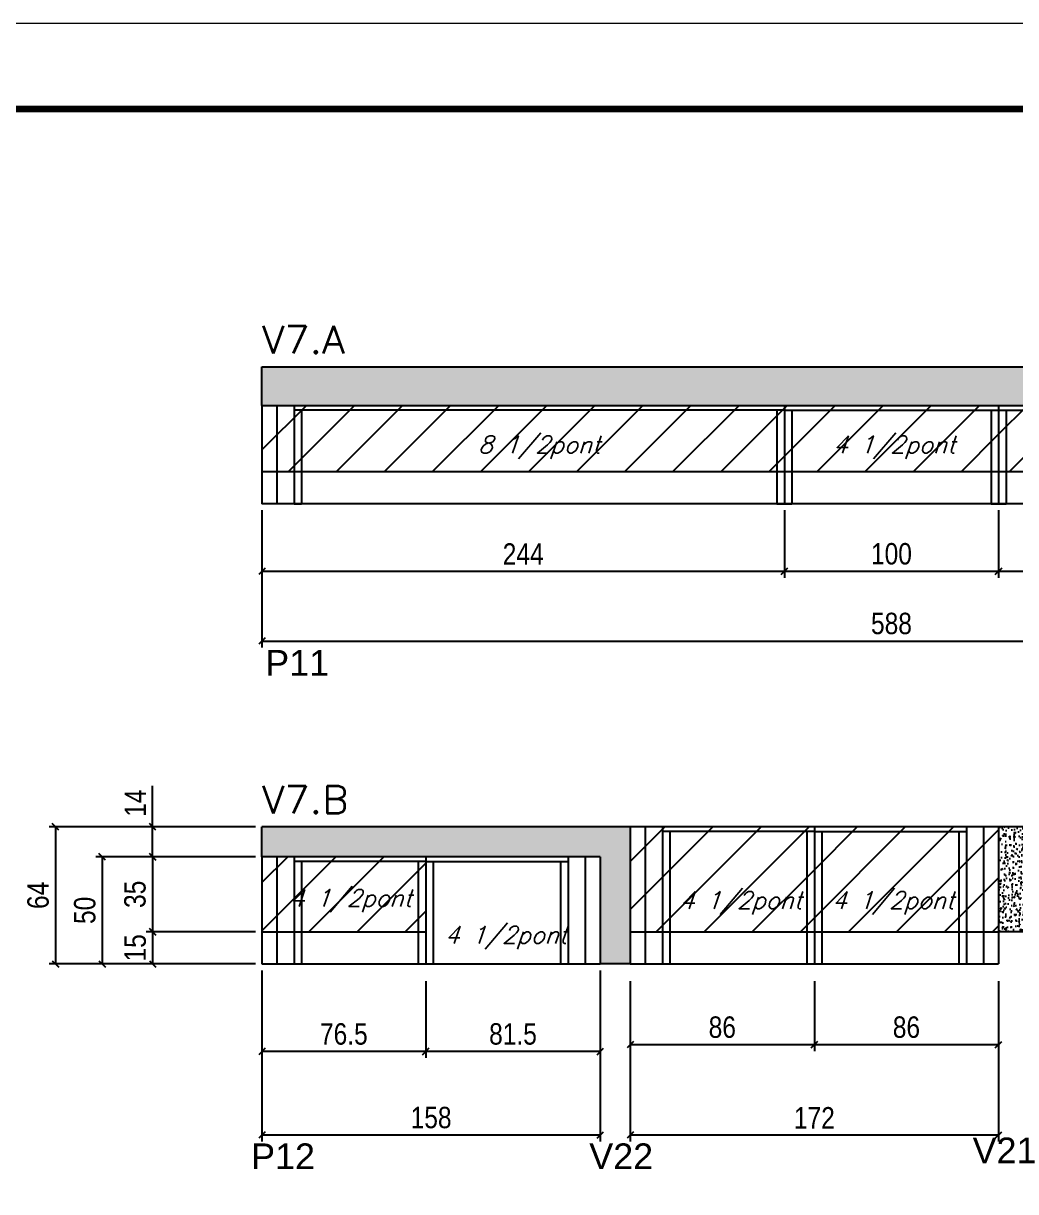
# Model space of a CAD drawing. Extents: x -10448 to -1189, y -11772 to 17235.
# Drawn here: x -8330 to -7867, y 12853 to 13399 of the extents above; entities that cross this region are included whole.
import ezdxf

# ---------------------------------------------------------------- set-up
doc = ezdxf.new("R2010")
doc.units = 0
doc.linetypes.add('DASHED', pattern=[0.75, 0.5, -0.25])
for name, color, linetype in [('5', 5, 'Continuous'), ('COTA', 241, 'Continuous'), ('Painéis', 200, 'Continuous'), ('Reaproveitamento', 251, 'Continuous'), ('SARR_2.2x7', 40, 'Continuous'), ('SARR_3.5x7', 81, 'Continuous'), ('texto', 7, 'Continuous')]:
    doc.layers.add(name, color=color, linetype=linetype)
for name, color, linetype, lineweight in [('Folhas', 255, 'Continuous', 9), ('SARRAFO DE PRESSAO', 251, 'DASHED', 9), ('Texto Seção', 7, 'Continuous', 15)]:
    doc.layers.add(name, color=color, linetype=linetype, lineweight=lineweight)
doc.styles.add('COTA TECNICA', font='techl___.ttf', dxfattribs={"height": 10})
doc.styles.add('REGUA-120', font='ROMANS.shx', dxfattribs={"height": 15})
doc.styles.add('Romans', font='romans.shx')
doc.styles.get("Standard").update_dxf_attribs({"font": 'arial.ttf'})
doc.dimstyles.new('PAINEL', dxfattribs={"dimtxt": 10, "dimasz": 3, "dimexe": 3, "dimexo": 3, "dimgap": 3, "dimtad": 1, "dimdec": 1, "dimzin": 12, "dimdsep": 46, "dimtxsty": 'COTA TECNICA', "dimblk1": 'OBLIQUE', "dimblk2": 'OBLIQUE', "dimsah": 1, "dimcen": 0.9, "dimclrd": 4, "dimclre": 4, "dimclrt": 240, "dimadec": 1, "dimazin": 3, "dimtfac": 1, "dimtdec": 1, "dimtmove": 0, "dimatfit": 3, "dimfxl": 1, "dimtolj": 1, "dimtzin": 12, "dimarcsym": 0})
pattern_1 = [(45, (5, 0), (-11.22532, 11.22532), [])]

# ---------------------------------------------------------------- blocks, each defined once
blk = doc.blocks.new('9999999999')
at = {"layer": 'Folhas'}
blk.add_lwpolyline([(98138.98, 34190.21), (99623.98, 34190.21), (99623.98, 35240.21), (98138.98, 35240.21)], close=True, dxfattribs=at)
at = {"layer": 'Folhas', "color": 30, "const_width": 3}
blk.add_lwpolyline([(98213.98, 34230.21), (99583.98, 34230.21), (99583.98, 35200.21), (98213.98, 35200.21)], close=True, dxfattribs=at)
blk = doc.blocks.new('_Oblique')
at = {"color": 0, "linetype": 'ByBlock', "lineweight": -2}
blk.add_line((-0.5, -0.5), (0.5, 0.5), dxfattribs=at)
blk = doc.blocks.new('*D325')
at = {"layer": 'COTA', "color": 4, "linetype": 'ByBlock', "lineweight": -2, "transparency": 16777216}
for p, q in [((-8218.51, 13171.16), (-8218.51, 13139.7)), ((-7974.51, 13171.16), (-7974.51, 13139.7)), ((-8218.51, 13142.7), (-7974.51, 13142.7))]:
    blk.add_line(p, q, dxfattribs=at)
at = {"layer": 'Defpoints', "color": 0, "linetype": 'ByBlock', "transparency": 16777216}
for p in [(-8218.51, 13174.16), (-7974.51, 13174.16), (-7974.51, 13142.7)]:
    blk.add_point(p, dxfattribs=at)
at = {"layer": 'COTA', "color": 4, "linetype": 'ByBlock', "lineweight": -2, "transparency": 16777216, "xscale": 3, "yscale": 3, "zscale": 3, "rotation": 180}
blk.add_blockref('_Oblique', (-8218.51, 13142.7), dxfattribs=at)
at = {"layer": 'COTA', "color": 4, "linetype": 'ByBlock', "lineweight": -2, "transparency": 16777216, "xscale": 3, "yscale": 3, "zscale": 3}
blk.add_blockref('_Oblique', (-7974.51, 13142.7), dxfattribs=at)
at = {"layer": 'COTA', "color": 240, "linetype": 'ByBlock', "transparency": 16777216, "insert": (-8096.51, 13150.77), "char_height": 10, "attachment_point": 5, "style": 'COTA TECNICA'}
blk.add_mtext('\\A1;244', dxfattribs=at)
blk = doc.blocks.new('*D326')
at = {"layer": 'COTA', "color": 4, "linetype": 'ByBlock', "lineweight": -2, "transparency": 16777216}
for p, q in [((-7974.51, 13171.16), (-7974.51, 13139.7)), ((-7874.51, 13171.16), (-7874.51, 13139.7)), ((-7974.51, 13142.7), (-7874.51, 13142.7))]:
    blk.add_line(p, q, dxfattribs=at)
at = {"layer": 'Defpoints', "color": 0, "linetype": 'ByBlock', "transparency": 16777216}
for p in [(-7974.51, 13174.16), (-7874.51, 13174.16), (-7874.51, 13142.7)]:
    blk.add_point(p, dxfattribs=at)
at = {"layer": 'COTA', "color": 4, "linetype": 'ByBlock', "lineweight": -2, "transparency": 16777216, "xscale": 3, "yscale": 3, "zscale": 3, "rotation": 180}
blk.add_blockref('_Oblique', (-7974.51, 13142.7), dxfattribs=at)
at = {"layer": 'COTA', "color": 4, "linetype": 'ByBlock', "lineweight": -2, "transparency": 16777216, "xscale": 3, "yscale": 3, "zscale": 3}
blk.add_blockref('_Oblique', (-7874.51, 13142.7), dxfattribs=at)
at = {"layer": 'COTA', "color": 240, "linetype": 'ByBlock', "transparency": 16777216, "insert": (-7924.51, 13150.8), "char_height": 10, "attachment_point": 5, "style": 'COTA TECNICA'}
blk.add_mtext('\\A1;100', dxfattribs=at)
blk = doc.blocks.new('*D327')
at = {"layer": 'COTA', "color": 4, "linetype": 'ByBlock', "lineweight": -2, "transparency": 16777216}
for p, q in [((-7874.51, 13171.16), (-7874.51, 13139.7)), ((-7630.51, 13171.16), (-7630.51, 13139.7)), ((-7874.51, 13142.7), (-7630.51, 13142.7))]:
    blk.add_line(p, q, dxfattribs=at)
at = {"layer": 'Defpoints', "color": 0, "linetype": 'ByBlock', "transparency": 16777216}
for p in [(-7874.51, 13174.16), (-7630.51, 13174.16), (-7630.51, 13142.7)]:
    blk.add_point(p, dxfattribs=at)
at = {"layer": 'COTA', "color": 4, "linetype": 'ByBlock', "lineweight": -2, "transparency": 16777216, "xscale": 3, "yscale": 3, "zscale": 3, "rotation": 180}
blk.add_blockref('_Oblique', (-7874.51, 13142.7), dxfattribs=at)
at = {"layer": 'COTA', "color": 4, "linetype": 'ByBlock', "lineweight": -2, "transparency": 16777216, "xscale": 3, "yscale": 3, "zscale": 3}
blk.add_blockref('_Oblique', (-7630.51, 13142.7), dxfattribs=at)
at = {"layer": 'COTA', "color": 240, "linetype": 'ByBlock', "transparency": 16777216, "insert": (-7752.51, 13150.77), "char_height": 10, "attachment_point": 5, "style": 'COTA TECNICA'}
blk.add_mtext('\\A1;244', dxfattribs=at)
blk = doc.blocks.new('*D314')
at = {"layer": 'COTA', "color": 4, "linetype": 'ByBlock', "lineweight": -2, "transparency": 16777216}
for p, q in [((-8218.51, 13156.16), (-8218.51, 13107.14)), ((-7630.51, 13156.16), (-7630.51, 13107.14)), ((-8218.51, 13110.14), (-7630.51, 13110.14))]:
    blk.add_line(p, q, dxfattribs=at)
at = {"layer": 'Defpoints', "color": 0, "linetype": 'ByBlock', "transparency": 16777216}
for p in [(-8218.51, 13159.16), (-7630.51, 13159.16), (-7630.51, 13110.14)]:
    blk.add_point(p, dxfattribs=at)
at = {"layer": 'COTA', "color": 4, "linetype": 'ByBlock', "lineweight": -2, "transparency": 16777216, "xscale": 3, "yscale": 3, "zscale": 3, "rotation": 180}
blk.add_blockref('_Oblique', (-8218.51, 13110.14), dxfattribs=at)
at = {"layer": 'COTA', "color": 4, "linetype": 'ByBlock', "lineweight": -2, "transparency": 16777216, "xscale": 3, "yscale": 3, "zscale": 3}
blk.add_blockref('_Oblique', (-7630.51, 13110.14), dxfattribs=at)
at = {"layer": 'COTA', "color": 240, "linetype": 'ByBlock', "transparency": 16777216, "insert": (-7924.51, 13118.27), "char_height": 10, "attachment_point": 5, "style": 'COTA TECNICA'}
blk.add_mtext('\\A1;588', dxfattribs=at)
blk = doc.blocks.new('*D331')
at = {"layer": 'COTA', "color": 4, "linetype": 'ByBlock', "lineweight": -2, "transparency": 16777216}
for p, q in [((-8142.01, 12951.39), (-8142.01, 12915.51)), ((-8060.51, 12951.39), (-8060.51, 12915.51)), ((-8060.51, 12918.51), (-8142.01, 12918.51))]:
    blk.add_line(p, q, dxfattribs=at)
at = {"layer": 'Defpoints', "color": 0, "linetype": 'ByBlock', "transparency": 16777216}
for p in [(-8142.01, 12954.39), (-8060.51, 12954.39), (-8142.01, 12918.51)]:
    blk.add_point(p, dxfattribs=at)
at = {"layer": 'COTA', "color": 4, "linetype": 'ByBlock', "lineweight": -2, "transparency": 16777216, "xscale": 3, "yscale": 3, "zscale": 3, "rotation": 180}
blk.add_blockref('_Oblique', (-8142.01, 12918.51), dxfattribs=at)
at = {"layer": 'COTA', "color": 4, "linetype": 'ByBlock', "lineweight": -2, "transparency": 16777216, "xscale": 3, "yscale": 3, "zscale": 3}
blk.add_blockref('_Oblique', (-8060.51, 12918.51), dxfattribs=at)
at = {"layer": 'COTA', "color": 240, "linetype": 'ByBlock', "transparency": 16777216, "insert": (-8101.26, 12926.64), "char_height": 10, "attachment_point": 5, "style": 'COTA TECNICA'}
blk.add_mtext('\\A1;81.5', dxfattribs=at)
blk = doc.blocks.new('*D332')
at = {"layer": 'COTA', "color": 4, "linetype": 'ByBlock', "lineweight": -2, "transparency": 16777216}
for p, q in [((-8218.51, 12951.39), (-8218.51, 12915.51)), ((-8142.01, 12951.39), (-8142.01, 12915.51)), ((-8142.01, 12918.51), (-8218.51, 12918.51))]:
    blk.add_line(p, q, dxfattribs=at)
at = {"layer": 'Defpoints', "color": 0, "linetype": 'ByBlock', "transparency": 16777216}
for p in [(-8218.51, 12954.39), (-8142.01, 12954.39), (-8218.51, 12918.51)]:
    blk.add_point(p, dxfattribs=at)
at = {"layer": 'COTA', "color": 4, "linetype": 'ByBlock', "lineweight": -2, "transparency": 16777216, "xscale": 3, "yscale": 3, "zscale": 3, "rotation": 180}
blk.add_blockref('_Oblique', (-8218.51, 12918.51), dxfattribs=at)
at = {"layer": 'COTA', "color": 4, "linetype": 'ByBlock', "lineweight": -2, "transparency": 16777216, "xscale": 3, "yscale": 3, "zscale": 3}
blk.add_blockref('_Oblique', (-8142.01, 12918.51), dxfattribs=at)
at = {"layer": 'COTA', "color": 240, "linetype": 'ByBlock', "transparency": 16777216, "insert": (-8180.26, 12926.62), "char_height": 10, "attachment_point": 5, "style": 'COTA TECNICA'}
blk.add_mtext('\\A1;76.5', dxfattribs=at)
blk = doc.blocks.new('*D317')
at = {"layer": 'COTA', "color": 4, "linetype": 'ByBlock', "lineweight": -2, "transparency": 16777216}
for p, q in [((-8218.51, 12956.39), (-8218.51, 12876.48)), ((-8060.51, 12956.39), (-8060.51, 12876.48)), ((-8060.51, 12879.48), (-8218.51, 12879.48))]:
    blk.add_line(p, q, dxfattribs=at)
at = {"layer": 'Defpoints', "color": 0, "linetype": 'ByBlock', "transparency": 16777216}
for p in [(-8218.51, 12959.39), (-8060.51, 12959.39), (-8218.51, 12879.48)]:
    blk.add_point(p, dxfattribs=at)
at = {"layer": 'COTA', "color": 4, "linetype": 'ByBlock', "lineweight": -2, "transparency": 16777216, "xscale": 3, "yscale": 3, "zscale": 3, "rotation": 180}
blk.add_blockref('_Oblique', (-8218.51, 12879.48), dxfattribs=at)
at = {"layer": 'COTA', "color": 4, "linetype": 'ByBlock', "lineweight": -2, "transparency": 16777216, "xscale": 3, "yscale": 3, "zscale": 3}
blk.add_blockref('_Oblique', (-8060.51, 12879.48), dxfattribs=at)
at = {"layer": 'COTA', "color": 240, "linetype": 'ByBlock', "transparency": 16777216, "insert": (-8139.51, 12887.61), "char_height": 10, "attachment_point": 5, "style": 'COTA TECNICA'}
blk.add_mtext('\\A1;158', dxfattribs=at)
blk = doc.blocks.new('*D333')
at = {"layer": 'COTA', "color": 4, "linetype": 'ByBlock', "lineweight": -2, "transparency": 16777216}
for p, q in [((-8221.51, 13009.39), (-8272.56, 13009.39)), ((-8269.56, 13009.39), (-8269.56, 12974.39)), ((-8221.51, 12974.39), (-8272.56, 12974.39))]:
    blk.add_line(p, q, dxfattribs=at)
at = {"layer": 'Defpoints', "color": 0, "linetype": 'ByBlock', "transparency": 16777216}
for p in [(-8218.51, 13009.39), (-8269.56, 12974.39), (-8218.51, 12974.39)]:
    blk.add_point(p, dxfattribs=at)
at = {"layer": 'COTA', "color": 4, "linetype": 'ByBlock', "lineweight": -2, "transparency": 16777216, "xscale": 3, "yscale": 3, "zscale": 3}
for p, rotation in [((-8269.56, 13009.39), 90), ((-8269.56, 12974.39), 270)]:
    blk.add_blockref('_Oblique', p, dxfattribs=dict(at, rotation=rotation))
at = {"layer": 'COTA', "color": 240, "linetype": 'ByBlock', "transparency": 16777216, "insert": (-8277.78, 12991.89), "char_height": 10, "attachment_point": 5, "rotation": 90, "style": 'COTA TECNICA'}
blk.add_mtext('\\A1;35', dxfattribs=at)
blk = doc.blocks.new('*D334')
at = {"layer": 'COTA', "color": 4, "linetype": 'ByBlock', "lineweight": -2, "transparency": 16777216}
for p, q in [((-8269.56, 13023.39), (-8269.56, 13042.51)), ((-8221.51, 13023.39), (-8272.56, 13023.39)), ((-8269.56, 13009.39), (-8269.56, 13023.39)), ((-8221.51, 13009.39), (-8272.56, 13009.39))]:
    blk.add_line(p, q, dxfattribs=at)
at = {"layer": 'Defpoints', "color": 0, "linetype": 'ByBlock', "transparency": 16777216}
for p in [(-8269.56, 13023.39), (-8218.51, 13023.39), (-8218.51, 13009.39)]:
    blk.add_point(p, dxfattribs=at)
at = {"layer": 'COTA', "color": 4, "linetype": 'ByBlock', "lineweight": -2, "transparency": 16777216, "xscale": 3, "yscale": 3, "zscale": 3}
for p, rotation in [((-8269.56, 13023.39), 90), ((-8269.56, 13009.39), 270)]:
    blk.add_blockref('_Oblique', p, dxfattribs=dict(at, rotation=rotation))
at = {"layer": 'COTA', "color": 240, "linetype": 'ByBlock', "transparency": 16777216, "insert": (-8277.63, 13034.45), "char_height": 10, "attachment_point": 5, "rotation": 90, "style": 'COTA TECNICA'}
blk.add_mtext('\\A1;14', dxfattribs=at)
blk = doc.blocks.new('*D318')
at = {"layer": 'COTA', "color": 4, "linetype": 'ByBlock', "lineweight": -2, "transparency": 16777216}
for p, q in [((-8221.51, 13023.39), (-8317.93, 13023.39)), ((-8314.93, 13023.39), (-8314.93, 12959.39)), ((-8221.51, 12959.39), (-8317.93, 12959.39))]:
    blk.add_line(p, q, dxfattribs=at)
at = {"layer": 'Defpoints', "color": 0, "linetype": 'ByBlock', "transparency": 16777216}
for p in [(-8218.51, 13023.39), (-8314.93, 12959.39), (-8218.51, 12959.39)]:
    blk.add_point(p, dxfattribs=at)
at = {"layer": 'COTA', "color": 4, "linetype": 'ByBlock', "lineweight": -2, "transparency": 16777216, "xscale": 3, "yscale": 3, "zscale": 3}
for p, rotation in [((-8314.93, 13023.39), 90), ((-8314.93, 12959.39), 270)]:
    blk.add_blockref('_Oblique', p, dxfattribs=dict(at, rotation=rotation))
at = {"layer": 'COTA', "color": 240, "linetype": 'ByBlock', "transparency": 16777216, "insert": (-8323.03, 12991.39), "char_height": 10, "attachment_point": 5, "rotation": 90, "style": 'COTA TECNICA'}
blk.add_mtext('\\A1;64', dxfattribs=at)
blk = doc.blocks.new('*D336')
at = {"layer": 'COTA', "color": 4, "linetype": 'ByBlock', "lineweight": -2, "transparency": 16777216}
for p, q in [((-7960.51, 12951.39), (-7960.51, 12918.69)), ((-7874.51, 12951.39), (-7874.51, 12918.69)), ((-7874.51, 12921.69), (-7960.51, 12921.69))]:
    blk.add_line(p, q, dxfattribs=at)
at = {"layer": 'Defpoints', "color": 0, "linetype": 'ByBlock', "transparency": 16777216}
for p in [(-7960.51, 12954.39), (-7874.51, 12954.39), (-7960.51, 12921.69)]:
    blk.add_point(p, dxfattribs=at)
at = {"layer": 'COTA', "color": 4, "linetype": 'ByBlock', "lineweight": -2, "transparency": 16777216, "xscale": 3, "yscale": 3, "zscale": 3, "rotation": 180}
blk.add_blockref('_Oblique', (-7960.51, 12921.69), dxfattribs=at)
at = {"layer": 'COTA', "color": 4, "linetype": 'ByBlock', "lineweight": -2, "transparency": 16777216, "xscale": 3, "yscale": 3, "zscale": 3}
blk.add_blockref('_Oblique', (-7874.51, 12921.69), dxfattribs=at)
at = {"layer": 'COTA', "color": 240, "linetype": 'ByBlock', "transparency": 16777216, "insert": (-7917.51, 12929.81), "char_height": 10, "attachment_point": 5, "style": 'COTA TECNICA'}
blk.add_mtext('\\A1;86', dxfattribs=at)
blk = doc.blocks.new('*D337')
at = {"layer": 'COTA', "color": 4, "linetype": 'ByBlock', "lineweight": -2, "transparency": 16777216}
for p, q in [((-8046.51, 12951.39), (-8046.51, 12918.69)), ((-7960.51, 12951.39), (-7960.51, 12918.69)), ((-7960.51, 12921.69), (-8046.51, 12921.69))]:
    blk.add_line(p, q, dxfattribs=at)
at = {"layer": 'Defpoints', "color": 0, "linetype": 'ByBlock', "transparency": 16777216}
for p in [(-8046.51, 12954.39), (-7960.51, 12954.39), (-8046.51, 12921.69)]:
    blk.add_point(p, dxfattribs=at)
at = {"layer": 'COTA', "color": 4, "linetype": 'ByBlock', "lineweight": -2, "transparency": 16777216, "xscale": 3, "yscale": 3, "zscale": 3, "rotation": 180}
blk.add_blockref('_Oblique', (-8046.51, 12921.69), dxfattribs=at)
at = {"layer": 'COTA', "color": 4, "linetype": 'ByBlock', "lineweight": -2, "transparency": 16777216, "xscale": 3, "yscale": 3, "zscale": 3}
blk.add_blockref('_Oblique', (-7960.51, 12921.69), dxfattribs=at)
at = {"layer": 'COTA', "color": 240, "linetype": 'ByBlock', "transparency": 16777216, "insert": (-8003.51, 12929.81), "char_height": 10, "attachment_point": 5, "style": 'COTA TECNICA'}
blk.add_mtext('\\A1;86', dxfattribs=at)
blk = doc.blocks.new('*D319')
at = {"layer": 'COTA', "color": 4, "linetype": 'ByBlock', "lineweight": -2, "transparency": 16777216}
for p, q in [((-8046.51, 12921.39), (-8046.51, 12876.48)), ((-7874.51, 12921.39), (-7874.51, 12876.48)), ((-7874.51, 12879.48), (-8046.51, 12879.48))]:
    blk.add_line(p, q, dxfattribs=at)
at = {"layer": 'Defpoints', "color": 0, "linetype": 'ByBlock', "transparency": 16777216}
for p in [(-8046.51, 12924.39), (-7874.51, 12924.39), (-8046.51, 12879.48)]:
    blk.add_point(p, dxfattribs=at)
at = {"layer": 'COTA', "color": 4, "linetype": 'ByBlock', "lineweight": -2, "transparency": 16777216, "xscale": 3, "yscale": 3, "zscale": 3, "rotation": 180}
blk.add_blockref('_Oblique', (-8046.51, 12879.48), dxfattribs=at)
at = {"layer": 'COTA', "color": 4, "linetype": 'ByBlock', "lineweight": -2, "transparency": 16777216, "xscale": 3, "yscale": 3, "zscale": 3}
blk.add_blockref('_Oblique', (-7874.51, 12879.48), dxfattribs=at)
at = {"layer": 'COTA', "color": 240, "linetype": 'ByBlock', "transparency": 16777216, "insert": (-7960.51, 12887.55), "char_height": 10, "attachment_point": 5, "style": 'COTA TECNICA'}
blk.add_mtext('\\A1;172', dxfattribs=at)
blk = doc.blocks.new('*D341')
at = {"layer": 'COTA', "color": 4, "lineweight": -2, "transparency": 16777216}
for p, q in [((-8221.51, 12974.39), (-8272.56, 12974.39)), ((-8269.56, 12974.39), (-8269.56, 12959.39)), ((-8221.51, 12959.39), (-8272.56, 12959.39))]:
    blk.add_line(p, q, dxfattribs=at)
at = {"layer": 'Defpoints', "color": 0, "transparency": 16777216}
for p in [(-8218.51, 12974.39), (-8269.56, 12959.39), (-8218.51, 12959.39)]:
    blk.add_point(p, dxfattribs=at)
at = {"layer": 'COTA', "color": 4, "lineweight": -2, "transparency": 16777216, "xscale": 3, "yscale": 3, "zscale": 3}
for p, rotation in [((-8269.56, 12974.39), 90), ((-8269.56, 12959.39), 270)]:
    blk.add_blockref('_Oblique', p, dxfattribs=dict(at, rotation=rotation))
at = {"layer": 'COTA', "color": 240, "transparency": 16777216, "insert": (-8277.67, 12966.89), "char_height": 10, "attachment_point": 5, "rotation": 90, "style": 'COTA TECNICA'}
blk.add_mtext('\\A1;15', dxfattribs=at)
blk = doc.blocks.new('*D342')
at = {"layer": 'COTA', "color": 4, "lineweight": -2, "transparency": 16777216}
for p, q in [((-8221.51, 13009.39), (-8296.12, 13009.39)), ((-8293.12, 13009.39), (-8293.12, 12959.39)), ((-8221.51, 12959.39), (-8296.12, 12959.39))]:
    blk.add_line(p, q, dxfattribs=at)
at = {"layer": 'Defpoints', "color": 0, "transparency": 16777216}
for p in [(-8218.51, 13009.39), (-8293.12, 12959.39), (-8218.51, 12959.39)]:
    blk.add_point(p, dxfattribs=at)
at = {"layer": 'COTA', "color": 4, "lineweight": -2, "transparency": 16777216, "xscale": 3, "yscale": 3, "zscale": 3}
for p, rotation in [((-8293.12, 13009.39), 90), ((-8293.12, 12959.39), 270)]:
    blk.add_blockref('_Oblique', p, dxfattribs=dict(at, rotation=rotation))
at = {"layer": 'COTA', "color": 240, "transparency": 16777216, "insert": (-8301.23, 12984.39), "char_height": 10, "attachment_point": 5, "rotation": 90, "style": 'COTA TECNICA'}
blk.add_mtext('\\A1;50', dxfattribs=at)

msp = doc.modelspace()

# ---------------------------------------------------------------- hatches: boundary and pattern name
at = {"layer": 'COTA', "linetype": 'ByBlock'}
h = msp.add_hatch(dxfattribs=at)
h.set_pattern_fill('AR-CONC', color=256, scale=0.03)
h.set_pattern_definition([(50, (-141054.2827, -19539.893), (5.46554007, -0.47817257), [0.5715, -6.2865]), (355, (-141054.2827, -19539.893), (-1.05730264, 5.73170536), [0.4572, -5.02921753]), (100.4514447, (-141053.827, -19539.9327), (4.40823741, 5.25353256), [0.48570026, -5.34270734]), (46.1842, (-141054.283, -19538.369), (8.13237123, -1.26126984), [0.85725, -9.42975]), (96.6355576, (-141053.605, -19538.474), (7.122124, 7.42278374), [0.7285507, -8.01406824]), (351.184151, (-141054.283, -19538.369), (7.122124, 7.42278374), [0.685799, -7.54379196]), (21, (-141053.5207, -19538.75), (4.54843174, -3.06795595), [0.5715, -6.2865]), (326, (-141053.5207, -19538.75), (1.85406085, 5.52563898), [0.4572, -5.0292]), (71.451445, (-141053.1417, -19539.0055), (6.40249258, 2.45768307), [0.48570026, -5.34269813]), (37.5, (-141054.2827, -19539.8929), (0.092658098, 2.536651166), [0, -4.96824, 0, -5.1054, 0, -5.04825]), (7.5, (-141054.2827, -19539.8929), (2.004589875, 3.005417245), [0, -2.91084, 0, -4.85394, 0, -1.92405]), (327.5, (-141055.982, -19539.8929), (4.067717855, -0.17186232), [0, -1.905, 0, -5.9436, 0, -7.8867]), (317.5, (-141056.744, -19539.893), (4.44387544, 0.76279473), [0, -2.4765, 0, -3.94716, 0, -5.6007])])
h.paths.add_polyline_path([(-8218.51, 13238.16), (-8218.51, 13220.16), (-7630.51, 13220.16), (-7630.51, 13238.16)])
h = msp.add_hatch(dxfattribs=at)
h.set_pattern_fill('AR-CONC', color=256, scale=0.03)
h.set_pattern_definition([(50, (-141054.2827, -18395.9775), (5.46554007, -0.47817257), [0.5715, -6.2865]), (355, (-141054.2827, -18395.9775), (-1.05730264, 5.73170536), [0.4572, -5.02921753]), (100.4514447, (-141053.827, -18396.0174), (4.40823741, 5.25353256), [0.48570026, -5.34270734]), (46.1842, (-141054.283, -18394.4535), (8.13237123, -1.26126984), [0.85725, -9.42975]), (96.6355576, (-141053.605, -18394.559), (7.122124, 7.42278374), [0.7285507, -8.01406824]), (351.184151, (-141054.283, -18394.4535), (7.122124, 7.42278374), [0.685799, -7.54379196]), (21, (-141053.5207, -18394.8345), (4.54843174, -3.06795595), [0.5715, -6.2865]), (326, (-141053.5207, -18394.8345), (1.85406085, 5.52563898), [0.4572, -5.0292]), (71.451445, (-141053.1417, -18395.09), (6.40249258, 2.45768307), [0.48570026, -5.34269813]), (37.5, (-141054.2827, -18395.9775), (0.092658098, 2.536651166), [0, -4.96824, 0, -5.1054, 0, -5.04825]), (7.5, (-141054.2827, -18395.9775), (2.004589875, 3.005417245), [0, -2.91084, 0, -4.85394, 0, -1.92405]), (327.5, (-141055.982, -18395.9775), (4.067717855, -0.17186232), [0, -1.905, 0, -5.9436, 0, -7.8867]), (317.5, (-141056.744, -18395.9775), (4.44387544, 0.76279473), [0, -2.4765, 0, -3.94716, 0, -5.6007])])
h.paths.add_polyline_path([(-8060.51, 12959.39), (-8046.51, 12959.39), (-8046.51, 13023.39), (-8218.51, 13023.39), (-8218.51, 13009.39), (-8060.51, 13009.39)])
h = msp.add_hatch(dxfattribs=at)
h.set_pattern_fill('AR-CONC', color=256, scale=0.03)
h.set_pattern_definition([(50, (-141049.2827, -18395.9775), (5.46554007, -0.47817257), [0.5715, -6.2865]), (355, (-141049.2827, -18395.9775), (-1.05730264, 5.73170536), [0.4572, -5.02921753]), (100.4514447, (-141048.827, -18396.0174), (4.40823741, 5.25353256), [0.48570026, -5.34270734]), (46.1842, (-141049.283, -18394.4535), (8.13237123, -1.26126984), [0.85725, -9.42975]), (96.6355576, (-141048.605, -18394.559), (7.122124, 7.42278374), [0.7285507, -8.01406824]), (351.184151, (-141049.283, -18394.4535), (7.122124, 7.42278374), [0.685799, -7.54379196]), (21, (-141048.5207, -18394.8345), (4.54843174, -3.06795595), [0.5715, -6.2865]), (326, (-141048.5207, -18394.8345), (1.85406085, 5.52563898), [0.4572, -5.0292]), (71.451445, (-141048.1417, -18395.09), (6.40249258, 2.45768307), [0.48570026, -5.34269813]), (37.5, (-141049.2827, -18395.9775), (0.092658098, 2.536651166), [0, -4.96824, 0, -5.1054, 0, -5.04825]), (7.5, (-141049.2827, -18395.9775), (2.004589875, 3.005417245), [0, -2.91084, 0, -4.85394, 0, -1.92405]), (327.5, (-141050.982, -18395.9775), (4.067717855, -0.17186232), [0, -1.905, 0, -5.9436, 0, -7.8867]), (317.5, (-141051.744, -18395.9775), (4.44387544, 0.76279473), [0, -2.4765, 0, -3.94716, 0, -5.6007])])
h.paths.add_polyline_path([(-7874.51, 12974.39), (-7860.51, 12974.39), (-7860.51, 13023.39), (-7874.51, 13023.39)])
at = {"layer": 'Reaproveitamento'}
h = msp.add_hatch(dxfattribs=at)
h.set_pattern_fill('ANSI31', color=256, scale=5)
h.paths.add_polyline_path([(-7974.51, 13189.16), (-7974.51, 13220.16), (-8218.51, 13220.16), (-8218.51, 13189.16)])
h = msp.add_hatch(dxfattribs=at)
h.set_pattern_fill('ANSI31', color=256, scale=5)
h.paths.add_polyline_path([(-7874.51, 13220.16), (-7974.51, 13220.16), (-7974.51, 13189.16), (-7874.51, 13189.16)])
h = msp.add_hatch(dxfattribs=at)
h.set_pattern_fill('ANSI31', color=256, scale=5)
h.paths.add_polyline_path([(-7630.51, 13220.16), (-7874.51, 13220.16), (-7874.51, 13189.16), (-7630.51, 13189.16)])
h = msp.add_hatch(dxfattribs=at)
h.set_pattern_fill('ANSI31', color=256, scale=5)
h.set_pattern_definition(pattern_1)
h.paths.add_polyline_path([(-8046.51, 13023.39), (-8046.51, 12974.39), (-7960.51, 12974.39), (-7960.51, 13023.39)])
h = msp.add_hatch(dxfattribs=at)
h.set_pattern_fill('ANSI31', color=256, scale=5)
h.set_pattern_definition(pattern_1)
h.paths.add_polyline_path([(-7960.51, 13023.39), (-7960.51, 12974.39), (-7874.51, 12974.39), (-7874.51, 13023.39)])
h = msp.add_hatch(dxfattribs=at)
h.set_pattern_fill('ANSI31', color=256, scale=5)
h.paths.add_polyline_path([(-8142.01, 12974.39), (-8142.01, 13009.39), (-8218.51, 13009.39), (-8218.51, 12974.39)])

# ---------------------------------------------------------------- linework, layer by layer
at = {"layer": 'COTA', "linetype": 'ByBlock'}
for p, q in [((-8218.51, 13220.16), (-8218.51, 13238.16)), ((-8218.51, 13238.16), (-7630.51, 13238.16)), ((-8046.51, 13023.39), (-8218.51, 13023.39)), ((-8218.51, 13009.39), (-8218.51, 13023.39)), ((-7860.51, 13023.39), (-7874.51, 13023.39)), ((-7860.51, 12974.39), (-7874.51, 12974.39)), ((-8046.51, 12959.39), (-8060.51, 12959.39))]:
    msp.add_line(p, q, dxfattribs=at)
at = {"layer": 'Painéis'}
for p, q in [((-8218.51, 13220.16), (-7630.51, 13220.16)), ((-8218.51, 13220.16), (-8218.51, 13174.16)), ((-7974.51, 13220.16), (-7974.51, 13174.16)), ((-7874.51, 13220.16), (-7874.51, 13174.16)), ((-7630.51, 13189.16), (-8218.51, 13189.16)), ((-7630.51, 13174.16), (-8218.51, 13174.16)), ((-7874.51, 13023.39), (-8046.51, 13023.39)), ((-8046.51, 13023.39), (-8046.51, 12959.39)), ((-7960.51, 13023.39), (-7960.51, 12959.39)), ((-7874.51, 13023.39), (-7874.51, 12959.39)), ((-8060.51, 13009.39), (-8218.51, 13009.39)), ((-8218.51, 13009.39), (-8218.51, 12959.39)), ((-8142.01, 13009.39), (-8142.01, 12959.39)), ((-8060.51, 13009.39), (-8060.51, 12959.39)), ((-8218.51, 12974.39), (-8142.01, 12974.39)), ((-8046.51, 12974.39), (-7874.51, 12974.39)), ((-8218.51, 12959.39), (-8060.51, 12959.39)), ((-8046.51, 12959.39), (-7874.51, 12959.39))]:
    msp.add_line(p, q, dxfattribs=at)
at = {"layer": 'SARR_2.2x7', "linetype": 'Continuous'}
for p, q in [((-8211.51, 13220.16), (-8211.51, 13189.16)), ((-7974.51, 13217.96), (-8203.51, 13217.96)), ((-7974.51, 13217.96), (-7874.51, 13217.96)), ((-7874.51, 13217.96), (-7645.51, 13217.96)), ((-8211.51, 13189.16), (-8211.51, 13174.16)), ((-8039.51, 13023.39), (-8039.51, 12974.39)), ((-7960.51, 13021.19), (-8031.51, 13021.19)), ((-7960.51, 13021.19), (-7889.51, 13021.19)), ((-7881.51, 13023.39), (-7881.51, 12974.39)), ((-8211.51, 13009.39), (-8211.51, 12974.39)), ((-8067.51, 13009.39), (-8067.51, 12959.39)), ((-8142.01, 13007.19), (-8203.51, 13007.19)), ((-8142.01, 13007.19), (-8075.51, 13007.19)), ((-8211.51, 12974.39), (-8211.51, 12959.39)), ((-8039.51, 12974.39), (-8039.51, 12959.39)), ((-7881.51, 12974.39), (-7881.51, 12959.39))]:
    msp.add_line(p, q, dxfattribs=at)
at = {"layer": 'SARR_3.5x7'}
for p, q in [((-8203.51, 13220.16), (-8203.51, 13174.16)), ((-8200.01, 13217.96), (-8200.01, 13174.16)), ((-7978.01, 13217.96), (-7978.01, 13174.16)), ((-7971.01, 13217.96), (-7971.01, 13174.16)), ((-7878.01, 13217.96), (-7878.01, 13174.16)), ((-7871.01, 13217.96), (-7871.01, 13174.16)), ((-7974.51, 13189.16), (-7974.51, 13174.16)), ((-7874.51, 13189.16), (-7874.51, 13174.16)), ((-8203.51, 13174.16), (-8200.01, 13174.16)), ((-7978.01, 13174.16), (-7971.01, 13174.16)), ((-7878.01, 13174.16), (-7871.01, 13174.16)), ((-8031.51, 13023.39), (-8031.51, 12959.39)), ((-8028.01, 13021.19), (-8028.01, 12959.39)), ((-7964.01, 13021.19), (-7964.01, 12959.39)), ((-7957.01, 13021.19), (-7957.01, 12959.39)), ((-7893.01, 13021.19), (-7893.01, 12959.39)), ((-7889.51, 13023.39), (-7889.51, 12959.39)), ((-8203.51, 13009.39), (-8203.51, 12959.39)), ((-8075.51, 13009.39), (-8075.51, 12959.39)), ((-8200.01, 13007.19), (-8200.01, 12959.39)), ((-8145.51, 13007.19), (-8145.51, 12959.39)), ((-8138.51, 13007.19), (-8138.51, 12959.39)), ((-8079.01, 13007.19), (-8079.01, 12959.39)), ((-8142.01, 12974.39), (-8142.01, 12959.39)), ((-7960.51, 12974.39), (-7960.51, 12959.39)), ((-8203.51, 12959.39), (-8200.01, 12959.39)), ((-8145.51, 12959.39), (-8138.51, 12959.39)), ((-8079.01, 12959.39), (-8075.51, 12959.39)), ((-8031.51, 12959.39), (-8028.01, 12959.39)), ((-7964.01, 12959.39), (-7957.01, 12959.39)), ((-7893.01, 12959.39), (-7889.51, 12959.39))]:
    msp.add_line(p, q, dxfattribs=at)

# ---------------------------------------------------------------- block references
at = {"layer": 'SARRAFO DE PRESSAO', "color": 6, "linetype": 'ByBlock'}
msp.add_blockref('9999999999', (-106988.76, -21841.7), dxfattribs=at)

# ---------------------------------------------------------------- texts
at = {"layer": '5', "linetype": 'Continuous'}
for s, rotation, p in [('P11', 0, (-8216.98, 13093.93)), ('V21', 360, (-7886.61, 12866.33)), ('P12', 360, (-8223.57, 12863.58)), ('V22', 360, (-8065.64, 12863.58))]:
    msp.add_text(s, height=12, rotation=rotation, dxfattribs=at).set_placement(p)
at = {"layer": 'texto', "color": 2, "char_height": 8, "attachment_point": 5, "style": 'Romans'}
for s, insert in [('{\\Q19;\\C256;8 1/2pont}', (-8089.01, 13200.54)), ('{\\Q19;\\C256;4 1/2pont}', (-7923.21, 13200.54)), ('{\\Q19;\\C256;4 1/2pont}', (-8177.02, 12988.84)), ('{\\Q19;\\C256;4 1/2pont}', (-7994.81, 12987.83)), ('{\\Q19;\\C256;4 1/2pont}', (-7923.72, 12987.83)), ('{\\Q19;\\C256;4 1/2pont}', (-8104.53, 12971.64))]:
    msp.add_mtext(s, dxfattribs=dict(at, insert=insert))
at = {"layer": 'Texto Seção', "style": 'REGUA-120', "width": 1.05}
for s, p in [('V7.A', (-8218.51, 13244.35)), ('V7.B', (-8218.51, 13029.58))]:
    msp.add_text(s, height=13, dxfattribs=at).set_placement(p)

# ---------------------------------------------------------------- dimensions: what is measured, and where the dimension line sits
at = {"layer": 'COTA', "linetype": 'ByBlock'}
dim = msp.add_linear_dim(base=(-7974.51, 13142.7), p1=(-8218.51, 13174.16), p2=(-7974.51, 13174.16), dimstyle='PAINEL', dxfattribs=at)
dim.commit()
dim.dimension.update_dxf_attribs({"geometry": '*D325', "text_midpoint": (-8096.51, 13150.77)})
for base, p1, p2, picture, middle in [((-7874.51, 13142.7), (-7974.51, 13174.16), (-7874.51, 13174.16), '*D326', (-7924.51, 13150.8)), ((-7630.51, 13142.7), (-7874.51, 13174.16), (-7630.51, 13174.16), '*D327', (-7752.51, 13150.77))]:
    dim = msp.add_linear_dim(base=base, p1=p1, p2=p2, dimstyle='PAINEL', override={"dimtmove": 1}, dxfattribs=at)
    dim.commit()
    dim.dimension.update_dxf_attribs({"geometry": picture, "text_midpoint": middle})
dim = msp.add_linear_dim(base=(-7630.51, 13110.14), p1=(-8218.51, 13159.16), p2=(-7630.51, 13159.16), dimstyle='PAINEL', dxfattribs=at)
dim.commit()
dim.dimension.update_dxf_attribs({"geometry": '*D314', "text_midpoint": (-7924.51, 13110.14), "dimtype": 160})
for base, p1, p2, angle, picture, middle in [((-8269.56, 13023.39), (-8218.51, 13009.39), (-8218.51, 13023.39), 90, '*D334', (-8277.63, 13034.45)), ((-8314.93, 12959.39), (-8218.51, 13023.39), (-8218.51, 12959.39), 90, '*D318', (-8323.03, 12991.39)), ((-8269.56, 12974.39), (-8218.51, 13009.39), (-8218.51, 12974.39), 90, '*D333', (-8277.78, 12991.89)), ((-8218.51, 12879.48), (-8060.51, 12959.39), (-8218.51, 12959.39), 180, '*D317', (-8139.51, 12887.61)), ((-8142.01, 12918.51), (-8060.51, 12954.39), (-8142.01, 12954.39), 180, '*D331', (-8101.26, 12926.64)), ((-7960.51, 12921.69), (-7874.51, 12954.39), (-7960.51, 12954.39), 180, '*D336', (-7917.51, 12929.81)), ((-8046.51, 12879.48), (-7874.51, 12924.39), (-8046.51, 12924.39), 180, '*D319', (-7960.51, 12887.55))]:
    dim = msp.add_linear_dim(base=base, p1=p1, p2=p2, angle=angle, dimstyle='PAINEL', dxfattribs=at)
    dim.commit()
    dim.dimension.update_dxf_attribs({"geometry": picture, "text_midpoint": middle})
at = {"layer": 'COTA'}
dim = msp.add_linear_dim(base=(-8293.12, 12959.39), p1=(-8218.51, 13009.39), p2=(-8218.51, 12959.39), angle=90, dimstyle='PAINEL', dxfattribs=at)
dim.commit()
dim.dimension.update_dxf_attribs({"geometry": '*D342', "text_midpoint": (-8301.23, 12984.39)})
dim = msp.add_linear_dim(base=(-8269.56, 12959.39), p1=(-8218.51, 12974.39), p2=(-8218.51, 12959.39), angle=90, dimstyle='PAINEL', dxfattribs=at)
dim.commit()
dim.dimension.update_dxf_attribs({"geometry": '*D341', "text_midpoint": (-8269.56, 12966.89), "dimtype": 160})
at = {"layer": 'COTA', "linetype": 'ByBlock'}
for base, p1, p2, picture, middle in [((-8218.51, 12918.51), (-8142.01, 12954.39), (-8218.51, 12954.39), '*D332', (-8180.26, 12926.62)), ((-8046.51, 12921.69), (-7960.51, 12954.39), (-8046.51, 12954.39), '*D337', (-8003.51, 12929.81))]:
    dim = msp.add_linear_dim(base=base, p1=p1, p2=p2, angle=180, dimstyle='PAINEL', override={"dimtmove": 1}, dxfattribs=at)
    dim.commit()
    dim.dimension.update_dxf_attribs({"geometry": picture, "text_midpoint": middle})

doc.saveas('drawing.dxf')
